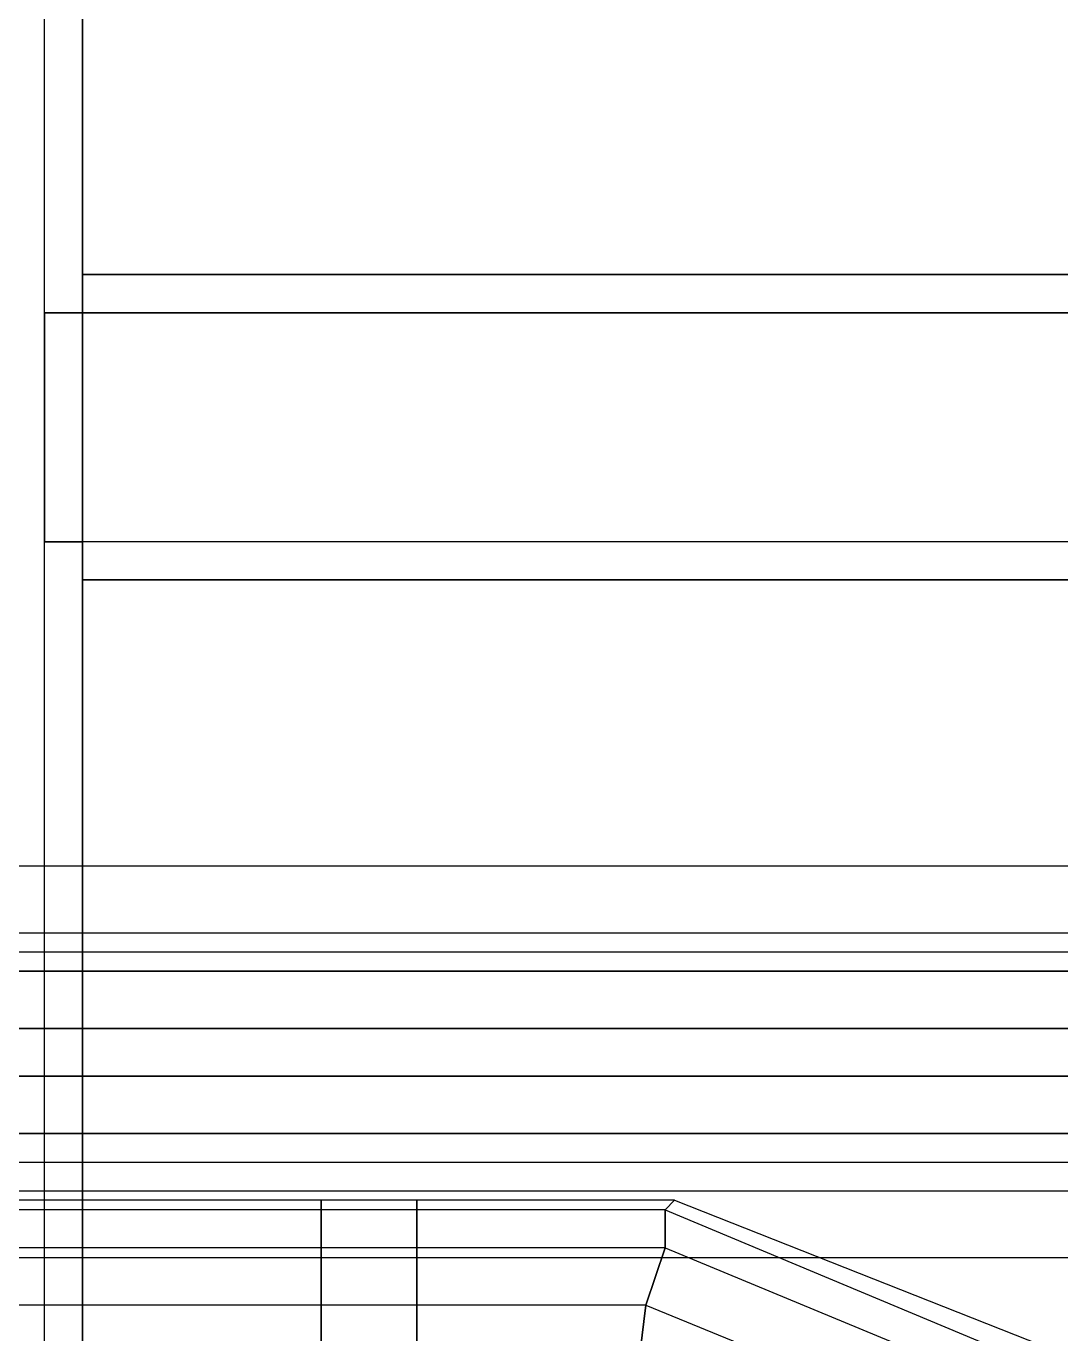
# Model space of a CAD drawing. Header units: metres. Extents: x 114 to 218, y 8 to 180.
# Drawn here: x 182.464 to 184.131, y 84.456 to 86.564 of the extents above; entities that cross this region are included whole.
import ezdxf

# ---------------------------------------------------------------- set-up
doc = ezdxf.new("R2010")
doc.units = ezdxf.units.M
doc.header["$MEASUREMENT"] = 0
for name, color, linetype in [('_Route', 7, 'Continuous'), ('A-2D-I-WALL', 7, 'Continuous'), ('A-3D-I-WALL', 7, 'Continuous'), ('M-EA2S-Round', 7, 'Continuous'), ('PL-DCW-Pipe', 7, 'Continuous'), ('PL-DCW-Pipe_Fitting-Insulation', 7, 'Continuous'), ('PL-DHWR-Pipe', 7, 'Continuous'), ('PL-DHWR-Pipe_Fitting-Insulation', 7, 'Continuous')]:
    doc.layers.add(name, color=color, linetype=linetype)

msp = doc.modelspace()

# ---------------------------------------------------------------- linework, layer by layer
at = {"layer": '_Route', "color": 4, "true_color": 0x00ffff}
for points in [[(193.461, 85.4557), (193.461, 85.0712), (169.3117, 85.0712), (169.3117, 65.721), (150.623, 65.721), (150.623, 77.2265), (141.1786, 77.2265), (140.8402, 77.2265), (130.5806, 77.2265), (130.2422, 77.2265), (126.489, 77.2265)], [(193.461, 85.4557), (193.461, 85.0712), (169.3117, 85.0712), (169.3117, 65.721), (150.623, 65.721), (150.623, 77.2265), (141.1786, 77.2265), (140.8402, 77.2265), (130.5806, 77.2265), (130.2422, 77.2265), (126.489, 77.2265)], [(165.8816, 84.7328), (196.7835, 84.7328)], [(165.8816, 84.7328), (196.7835, 84.7328)]]:
    msp.add_lwpolyline(points, dxfattribs=at)
at = {"layer": 'A-2D-I-WALL', "color": 9, "true_color": 0xbababa}
for points in [[(182.4939, 75.8114), (182.4939, 98.4379)], [(182.5554, 86.1633), (182.5554, 89.7318)], [(182.5554, 85.6711), (188.8619, 85.6711), (188.8619, 86.1633), (184.7396, 86.1633)], [(184.3089, 86.1633), (182.5554, 86.1633)], [(182.5554, 86.1633), (182.5554, 86.1018)], [(188.8004, 86.1018), (182.4939, 86.1018)], [(188.8004, 85.7326), (182.4939, 85.7326)], [(182.5554, 85.7326), (182.5554, 85.6711)], [(182.5554, 75.8729), (182.5554, 85.6711)]]:
    msp.add_lwpolyline(points, dxfattribs=at)
at = {"layer": 'A-3D-I-WALL', "color": 42, "true_color": 0xdda500}
for points in [[(182.1247, 98.3148), (182.1247, 75.8729), (182.1247, 75.8114), (182.4939, 75.8114), (182.4939, 75.8729), (182.4939, 85.7326), (182.4939, 86.1018), (182.4939, 89.7934), (182.4939, 90.3932), (182.4939, 94.0541), (182.4939, 94.654), (182.4939, 98.3148), (182.4939, 98.3764), (182.4939, 98.4379), (182.1247, 98.4379), (182.1247, 98.3764), (182.1247, 98.3148)], [(182.1247, 98.3148), (182.1247, 75.8729), (182.5554, 75.8729), (182.5554, 85.6711), (182.5554, 86.1633), (182.5554, 89.7318), (182.5554, 90.4548), (182.5554, 93.9926), (182.5554, 94.7155), (182.5554, 98.3148), (182.1247, 98.3148), (182.5554, 98.3148), (182.5554, 94.7155), (182.5554, 93.9926), (182.5554, 90.4548), (182.5554, 89.7318), (182.5554, 86.1633), (182.5554, 85.6711), (182.5554, 75.8729), (182.1247, 75.8729), (182.1247, 98.3148)], [(182.4939, 86.1018), (182.5554, 86.1018), (182.5554, 86.1633), (182.5554, 89.7318), (182.5554, 89.7934), (182.4939, 89.7934)], [(182.5554, 86.1633), (182.5554, 86.1633)], [(182.5554, 86.1633), (182.5554, 86.1633)], [(182.5554, 86.1633), (182.5554, 86.1633)], [(188.8619, 86.1018), (188.8619, 86.1633), (182.5554, 86.1633), (182.5554, 86.1018), (188.8004, 86.1018), (188.8004, 85.7326), (188.8619, 85.7326), (188.8619, 86.1018)], [(182.5554, 85.6711), (188.8619, 85.6711), (188.8619, 85.7326), (188.8004, 85.7326), (182.5554, 85.7326), (182.5554, 85.6711), (182.5554, 86.1633), (188.8619, 86.1633)], [(182.5554, 86.1633), (182.5554, 86.1633)], [(182.5554, 85.6711), (182.5554, 86.1633), (184.3089, 86.1633), (184.7396, 86.1633), (188.8619, 86.1633), (188.8619, 85.6711), (182.5554, 85.6711), (188.8619, 85.6711)], [(182.5554, 86.1633), (182.5554, 86.1633)], [(182.5554, 86.1633), (182.5554, 86.1633)], [(182.4939, 86.1018), (182.4939, 86.1018)], [(182.5554, 86.1018), (182.4939, 86.1018), (182.4939, 85.7326), (182.5554, 85.7326)], [(182.4939, 86.1018), (182.4939, 86.1018)], [(182.5554, 86.1018), (182.5554, 86.1018)], [(182.5554, 86.1018), (182.5554, 86.1018)], [(182.4939, 75.8729), (182.5554, 75.8729), (182.5554, 85.6711), (182.5554, 85.7326), (182.4939, 85.7326)], [(182.4939, 85.7326), (182.4939, 85.7326)], [(182.4939, 85.7326), (182.4939, 85.7326)], [(182.5554, 85.7326), (182.5554, 85.7326)], [(182.5554, 85.7326), (182.5554, 85.7326)], [(182.5554, 85.6711), (182.5554, 85.6711)], [(182.5554, 85.6711), (182.5554, 85.6711)], [(182.5554, 85.6711), (182.5554, 85.6711)], [(182.5554, 85.6711), (182.5554, 85.6711)], [(182.5554, 85.6711), (182.5554, 85.6711)]]:
    msp.add_lwpolyline(points, dxfattribs=at)
at = {"layer": 'M-EA2S-Round', "color": 40, "true_color": 0xffbf00}
for points in [[(183.0938, 84.6712), (183.0938, 84.6559), (177.0949, 84.6559), (177.0949, 84.6712)], [(183.0938, 84.6559), (183.0938, 84.6712), (177.0949, 84.6712), (177.0949, 84.6559)], [(183.5091, 84.6712), (182.9399, 84.6712)], [(182.9399, 84.379), (182.9399, 84.5021), (182.9399, 84.5943), (182.9399, 84.6559), (182.9399, 84.6712), (182.9399, 84.6559), (182.9399, 84.5943), (182.9399, 84.5021), (182.9399, 84.379)], [(182.9399, 84.6712), (182.9399, 84.6712)], [(183.0938, 84.6712), (183.0938, 84.6712)], [(183.4937, 84.6559), (183.5091, 84.6712), (184.1705, 84.4098)], [(183.5091, 84.6712), (183.4937, 84.6559), (184.1551, 84.379)], [(183.5091, 84.6712), (183.5091, 84.6712)], [(183.0938, 84.6559), (183.0938, 84.5943), (177.0949, 84.5943), (177.0949, 84.6559)], [(183.0938, 84.5943), (183.0938, 84.6559), (177.0949, 84.6559), (177.0949, 84.5943)], [(183.4937, 84.6559), (182.9399, 84.6559)], [(183.4937, 84.6559), (182.9399, 84.6559)], [(182.9399, 84.6559), (182.9399, 84.6559)], [(182.9399, 84.6559), (182.9399, 84.6559)], [(183.0938, 84.6559), (183.0938, 84.6559)], [(183.0938, 84.6559), (183.0938, 84.6559)], [(183.4937, 84.5943), (183.4937, 84.6559), (184.1551, 84.379)], [(183.4937, 84.6559), (183.4937, 84.5943), (184.1243, 84.3329)], [(183.4937, 84.6559), (183.4937, 84.6559)], [(183.4937, 84.6559), (183.4937, 84.6559)], [(183.0938, 84.5943), (183.0938, 84.5021), (177.0949, 84.5021), (177.0949, 84.5943)], [(183.0938, 84.5021), (183.0938, 84.5943), (177.0949, 84.5943), (177.0949, 84.5021)], [(183.4937, 84.5943), (182.9399, 84.5943)], [(183.4937, 84.5943), (182.9399, 84.5943)], [(182.9399, 84.5943), (182.9399, 84.5943)], [(182.9399, 84.5943), (182.9399, 84.5943)], [(183.0938, 84.5943), (183.0938, 84.5943)], [(183.0938, 84.5943), (183.0938, 84.5943)], [(183.4629, 84.5021), (183.4937, 84.5943), (184.1243, 84.3329)], [(183.4937, 84.5943), (183.4629, 84.5021), (184.0628, 84.2559)], [(183.4937, 84.5943), (183.4937, 84.5943)], [(183.4937, 84.5943), (183.4937, 84.5943)], [(183.0938, 84.5021), (183.0938, 84.379), (177.0949, 84.379), (177.0949, 84.5021)], [(183.0938, 84.379), (183.0938, 84.5021), (177.0949, 84.5021), (177.0949, 84.379)], [(183.4629, 84.5021), (182.9399, 84.5021)], [(183.4629, 84.5021), (182.9399, 84.5021)], [(182.9399, 84.5021), (182.9399, 84.5021)], [(182.9399, 84.5021), (182.9399, 84.5021)], [(183.0938, 84.5021), (183.0938, 84.5021)], [(183.0938, 84.5021), (183.0938, 84.5021)], [(183.4475, 84.379), (183.4629, 84.5021), (184.0628, 84.2559)], [(183.4629, 84.5021), (183.4475, 84.379), (184.0013, 84.1483)], [(183.4629, 84.5021), (183.4629, 84.5021)], [(183.4629, 84.5021), (183.4629, 84.5021)]]:
    msp.add_lwpolyline(points, dxfattribs=at)
at = {"layer": 'PL-DCW-Pipe', "color": 152, "true_color": 0x006edd}
for points in [[(165.8816, 84.7789), (185.2318, 84.7789)], [(185.2318, 84.7789), (165.8816, 84.7789)], [(165.8816, 84.7789), (185.2318, 84.7789)], [(185.2318, 84.7789), (165.8816, 84.7789)], [(165.8816, 84.7328), (185.2318, 84.7328)], [(165.8816, 84.7328), (165.8816, 84.7328), (185.2318, 84.7328)], [(165.8816, 84.7328), (185.2318, 84.7328)], [(165.8816, 84.7328), (165.8816, 84.7328), (185.2318, 84.7328)], [(165.8816, 84.6866), (185.2318, 84.6866)], [(165.8816, 84.6866), (185.2318, 84.6866)], [(165.8816, 84.6866), (185.2318, 84.6866)], [(165.8816, 84.6866), (185.2318, 84.6866)]]:
    msp.add_lwpolyline(points, dxfattribs=at)
at = {"layer": 'PL-DCW-Pipe_Fitting-Insulation', "color": 7, "true_color": 0xfafafa}
for points in [[(165.8816, 84.8712), (185.2318, 84.8712)], [(185.2318, 84.8712), (165.8816, 84.8712)], [(165.8816, 84.8712), (185.2318, 84.8712)], [(185.2318, 84.8712), (165.8816, 84.8712)], [(165.8816, 84.7328), (185.2318, 84.7328)], [(165.8816, 84.7328), (165.8816, 84.7328), (185.2318, 84.7328)], [(165.8816, 84.7328), (185.2318, 84.7328)], [(165.8816, 84.7328), (165.8816, 84.7328), (185.2318, 84.7328)], [(165.8816, 84.579), (185.2318, 84.579)], [(165.8816, 84.579), (185.2318, 84.579)], [(165.8816, 84.579), (185.2318, 84.579)], [(165.8816, 84.579), (185.2318, 84.579)]]:
    msp.add_lwpolyline(points, dxfattribs=at)
at = {"layer": 'PL-DHWR-Pipe', "color": 30, "true_color": 0xff7f00}
for points in [[(193.4303, 85.1019), (169.3579, 85.1019)], [(193.4303, 85.1019), (169.3579, 85.1019)], [(193.4303, 85.1019), (169.3579, 85.1019)], [(193.4303, 85.1019), (169.3579, 85.1019)], [(193.4303, 85.0712), (169.3579, 85.0712)], [(193.4303, 85.0712), (193.4303, 85.0712), (169.3579, 85.0712)], [(193.4303, 85.0712), (169.3579, 85.0712)], [(193.4303, 85.0712), (193.4303, 85.0712), (169.3579, 85.0712)], [(193.4303, 85.0404), (169.3579, 85.0404)], [(169.3579, 85.0404), (193.4303, 85.0404)], [(193.4303, 85.0404), (169.3579, 85.0404)], [(169.3579, 85.0404), (193.4303, 85.0404)]]:
    msp.add_lwpolyline(points, dxfattribs=at)
at = {"layer": 'PL-DHWR-Pipe_Fitting-Insulation', "color": 7, "true_color": 0xfafafa}
for points in [[(193.4303, 85.2096), (169.3579, 85.2096)], [(193.4303, 85.2096), (169.3579, 85.2096)], [(193.4303, 85.2096), (169.3579, 85.2096)], [(193.4303, 85.2096), (169.3579, 85.2096)], [(193.4303, 85.0712), (169.3579, 85.0712)], [(193.4303, 85.0712), (193.4303, 85.0712), (169.3579, 85.0712)], [(193.4303, 85.0712), (169.3579, 85.0712)], [(193.4303, 85.0712), (193.4303, 85.0712), (169.3579, 85.0712)], [(193.4303, 84.9481), (169.3579, 84.9481)], [(169.3579, 84.9481), (193.4303, 84.9481)], [(193.4303, 84.9481), (169.3579, 84.9481)], [(169.3579, 84.9481), (193.4303, 84.9481)]]:
    msp.add_lwpolyline(points, dxfattribs=at)

doc.saveas('drawing.dxf')
